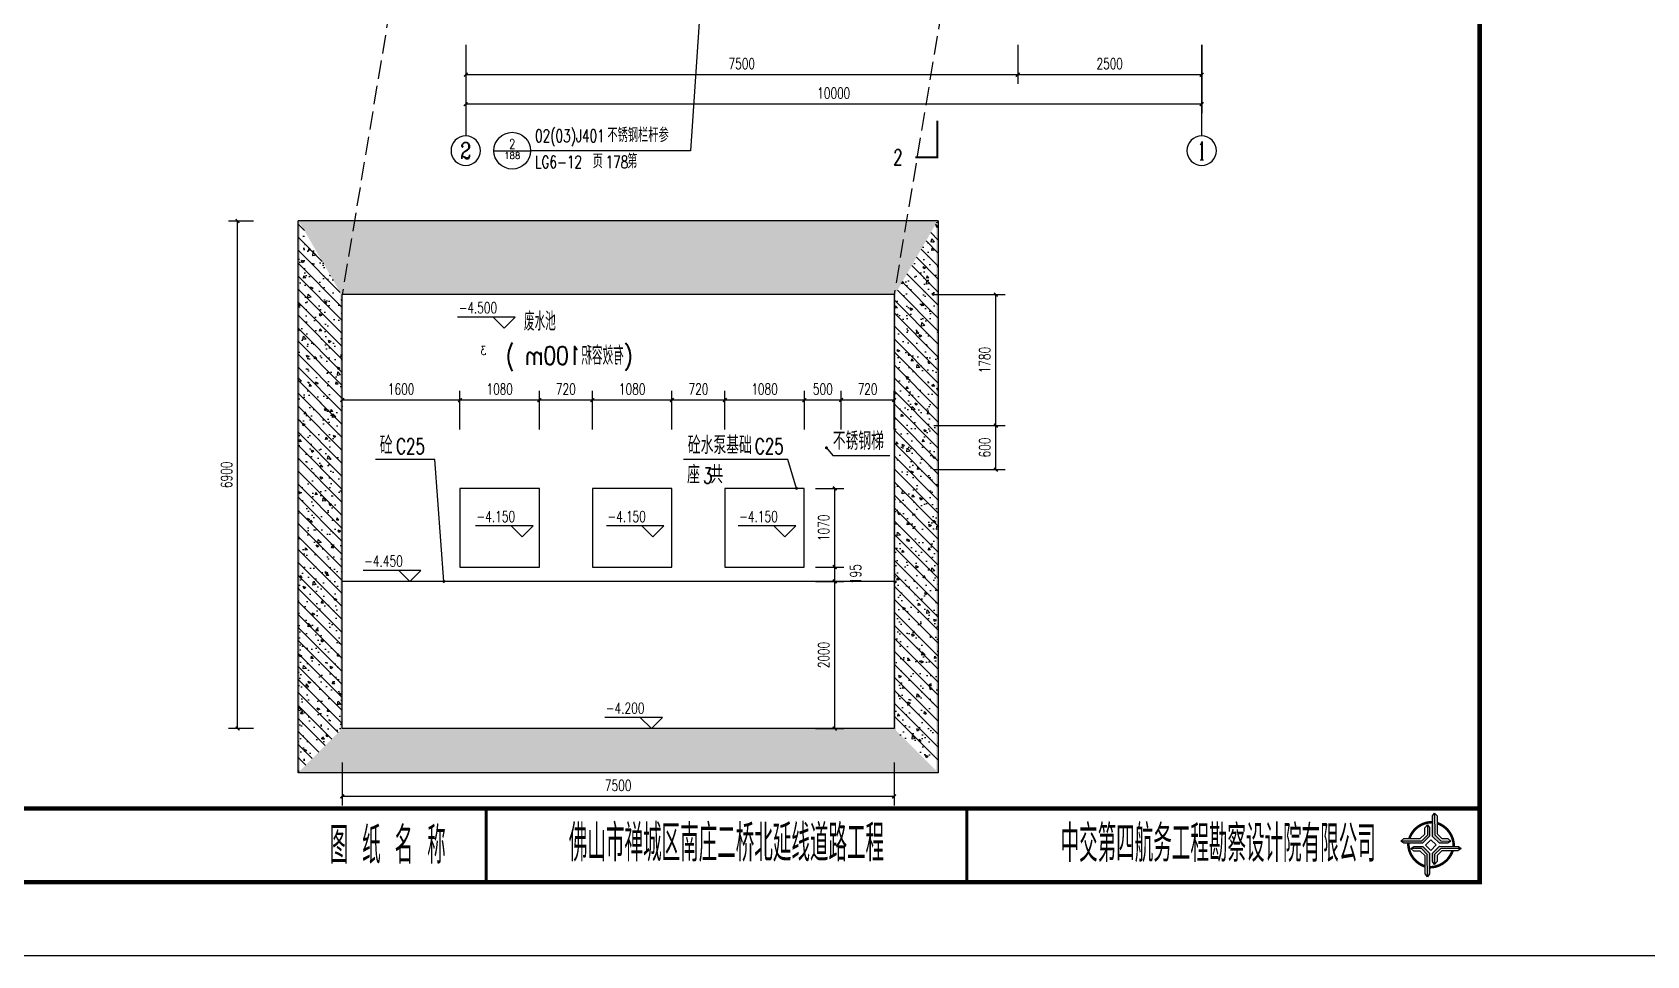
# Model space of a CAD drawing. Extents: x 45837 to 287007, y -98586 to 328021.
# Drawn here: x 73817 to 95754, y 265238 to 277792 of the extents above; entities that cross this region are included whole.
import ezdxf
from ezdxf.enums import TextEntityAlignment as Align

# ---------------------------------------------------------------- set-up
doc = ezdxf.new("R2010")
doc.units = 0
doc.header["$LTSCALE"] = 1000
doc.header["$MEASUREMENT"] = 0
doc.linetypes.add('DASH', pattern=[0.35, 0.25, -0.1])
for name, color, linetype in [('AXIS', 3, 'Continuous'), ('AXIS_TEXT', 7, 'Continuous'), ('DIM_ELEV', 3, 'Continuous'), ('DIM_IDEN', 3, 'Continuous'), ('DIM_LEAD', 3, 'Continuous'), ('DIM_SYMB', 3, 'Continuous'), ('HIDE_B', 7, 'Continuous'), ('PUB_DIM', 3, 'Continuous'), ('PUB_HATCH', 8, 'Continuous'), ('PUB_TEXT', 7, 'Continuous'), ('PUB_WALL', 9, 'Continuous'), ('WALL', 9, 'Continuous'), ('图框', 7, 'Continuous')]:
    doc.layers.add(name, color=color, linetype=linetype)
doc.styles.add('_TCH_AXIS', font='COMPLEX', dxfattribs={"bigfont": 'GBCBIG'})
doc.styles.add('_TCH_DIM', font='SIMPLEX', dxfattribs={"bigfont": 'GBCBIG'})
doc.styles.add('_TCH_LABEL', font='COMPLEX', dxfattribs={"bigfont": 'GBCBIG'})
doc.styles.add('COMPLEX', font='COMPLEX')
doc.styles.add('DIM_FONT', font='SIMPLEX', dxfattribs={"width": 0.7, "bigfont": 'GBCBIG'})
doc.styles.add('HZTXT', font='SIMPLEX.shx', dxfattribs={"width": 0.8, "bigfont": 'gbhzfs.shx'})
doc.styles.get("Standard").update_dxf_attribs({"font": 'gbenor.shx', "bigfont": 'gbcbig.shx'})
doc.dimstyles.new('DIMN50', dxfattribs={"dimscale": 0.5, "dimtxt": 300, "dimasz": 100, "dimexe": 250, "dimexo": 300, "dimgap": 150, "dimtad": 1, "dimdec": 0, "dimzin": 0, "dimdsep": 46, "dimtxsty": 'DIM_FONT', "dimblk": 'ARCHTICK', "dimcen": 0.09, "dimclrt": 7, "dimazin": 2, "dimtfac": 1, "dimtdec": 0, "dimtix": 1, "dimtmove": 2, "dimatfit": 3, "dimldrblk": 'ARCHTICK', "dimfxl": 0, "dimtolj": 1, "dimtzin": 0, "dimarcsym": 0})
pattern_1 = [(135, (74539.07, 0), (88.38835, 88.38835), []), (130, (74539.07, 0), (-358.6301, -31.3761), [37.5, -412.5]), (185, (74539.07, 0), (69.3757, 376.096), [30, -330]), (79.5486, (74509.2, -2.6), (-289.2547, 344.7198), [31.8701, -350.571]), (133.8158, (74539.07, 100), (-533.6205, -82.7595), [56.25, -618.75]), (83.3644, (74494.6, 93.1), (-467.3314, 487.059), [47.805, -525.8565]), (188.8158, (74539.1, 100), (-467.331, 487.0593), [45, -495]), (159, (74489.07, 75), (-298.4535, -201.3094), [37.5, -412.5]), (214, (74489.07, 75), (-121.6577, 362.575), [30, -330]), (108.5486, (74464.2, 58.22), (-420.1113, 161.2652), [31.8701, -350.571]), (142.5, (74539.07, 0), (-6.07993, 166.44693), [0, -326, 0, -335, 0, -331.25]), (172.5, (74539.07, 0), (-131.53477, 197.20586), [0, -191, 0, -318.5, 0, -126.25]), (212.5, (74650.57, 0), (-266.91122, -11.27744), [0, -125, 0, -390, 0, -517.5]), (222.5, (74700.57, 0), (-291.5931, 50.0525), [0, -162.5, 0, -259, 0, -367.5])]

# ---------------------------------------------------------------- blocks, each defined once
blk = doc.blocks.new('tb')
at = {"lineweight": -3}
h = blk.add_hatch(color=256, dxfattribs=at)
h.paths.add_polyline_path([(-1.23, -0.13), (-3.78, -0.14), (-4.14, -0.41), (-1.4, -0.44), (-0.56, -1.24), (-0.54, -2.62), (-0.27, -2.2), (-0.26, -1.06)])
h.paths.add_polyline_path([(0.13, -1.08), (0.14, -3.86), (0.41, -4.26), (0.44, -1.24), (1.25, -0.43), (2.66, -0.43), (2.26, -0.16), (1.07, -0.15)])
h.paths.add_polyline_path([(1.08, 0.3), (3.62, 0.3), (4.02, 0.56), (1.25, 0.57), (0.43, 1.39), (0.43, 2.8), (0.16, 2.41), (0.15, 1.24)])
h.paths.add_polyline_path([(-0.28, 1.21), (-0.28, 3.99), (-0.56, 4.39), (-0.57, 1.41), (-1.38, 0.6), (-2.74, 0.56), (-2.33, 0.3), (-1.2, 0.29)])
for p, q in [((-0.56, 4.39), (-0.57, 1.41)), ((0.43, 2.8), (0.43, 1.39)), ((-1.38, 0.6), (-2.74, 0.56)), ((-0.57, 1.41), (-1.38, 0.6)), ((0.43, 1.39), (1.25, 0.57)), ((1.25, 0.57), (4.02, 0.56)), ((-4.14, -0.41), (-1.4, -0.44)), ((-1.4, -0.44), (-0.56, -1.24)), ((-0.56, -1.24), (-0.54, -2.62)), ((0.41, -4.26), (0.44, -1.24)), ((0.44, -1.24), (1.25, -0.43)), ((1.25, -0.43), (2.66, -0.43))]:
    blk.add_line(p, q, dxfattribs=at)
at = {"lineweight": -3, "flags": 128}
for points in [[(-0.9, 3.99), (-0.9, 1.58), (-1.53, 0.91), (-2.34, 0.91), (-2.74, 0.56), (-2.33, 0.3), (-1.2, 0.29), (-0.28, 1.21), (-0.28, 3.99), (-0.56, 4.39)], [(3.62, 0.92), (1.43, 0.92), (0.77, 1.54), (0.77, 2.38), (0.43, 2.8), (0.16, 2.41), (0.15, 1.24), (1.08, 0.3), (3.62, 0.3), (4.02, 0.56)], [(-0.04, 0.77), (0.68, 0.04), (-0.04, -0.69), (-0.77, 0.05)], [(-3.73, -0.76), (-1.54, -0.76), (-0.89, -1.39), (-0.89, -2.21), (-0.54, -2.62), (-0.27, -2.2), (-0.26, -1.06), (-1.23, -0.13), (-3.78, -0.14), (-4.14, -0.41)], [(0.75, -3.85), (0.75, -1.43), (1.4, -0.78), (2.26, -0.78), (2.66, -0.43), (2.26, -0.16), (1.07, -0.15), (0.13, -1.08), (0.14, -3.86), (0.41, -4.26)]]:
    blk.add_lwpolyline(points, close=True, dxfattribs=at)
at = {"lineweight": -3, "const_width": 0.35, "flags": 128}
for points in [[(-0.9, 3.02, 0.324167), (-3.16, -0.14)], [(2.88, 0.92, 0.324403), (-0.24, 3.15)], [(0.75, -2.86, 0.325418), (3.02, 0.26)], [(-2.98, -0.76, 0.322976), (0.14, -2.98)]]:
    blk.add_lwpolyline(points, format="xyb", dxfattribs=at)
blk = doc.blocks.new('rtt')
at = {"layer": 'PUB_TEXT', "ltscale": 250, "style": 'HZTXT', "width": 0.8}
blk.add_text('(有效容积100m )', height=250, rotation=359.9997, dxfattribs=at).set_placement((60359, -61156))
at = {"layer": 'PUB_TEXT', "ltscale": 150, "style": 'HZTXT', "width": 0.8}
blk.add_text('3', height=120, rotation=359.9997, dxfattribs=at).set_placement((62343, -61023))
blk = doc.blocks.new('_ArchTick')
at = {"color": 0, "linetype": 'ByBlock', "const_width": 0.4}
blk.add_lwpolyline([(-0.5, -0.5), (0.5, 0.5)], dxfattribs=at)
blk = doc.blocks.new('*D199')
at = {"layer": 'Defpoints', "color": 0}
for p in [(16526, -62533), (16939, -62533), (16526, -63603)]:
    blk.add_point(p, dxfattribs=at)
at = {"layer": 'PUB_DIM', "color": 0, "lineweight": -2}
for p, q in [((16676, -62533), (17064, -62533)), ((16939, -63603), (16939, -62533)), ((16676, -63603), (17064, -63603))]:
    blk.add_line(p, q, dxfattribs=at)
at = {"layer": 'PUB_DIM', "color": 0, "lineweight": -2, "xscale": 50, "yscale": 50, "zscale": 50}
for p, rotation in [((16939, -62533), 90), ((16939, -63603), 270)]:
    blk.add_blockref('_ArchTick', p, dxfattribs=dict(at, rotation=rotation))
at = {"layer": 'PUB_DIM', "color": 7, "insert": (16789, -63068), "char_height": 150, "attachment_point": 5, "rotation": 90, "style": 'DIM_FONT'}
blk.add_mtext('\\A1;1070', dxfattribs=at)
blk = doc.blocks.new('*D200')
at = {"layer": 'Defpoints', "color": 0}
for p in [(16526, -63603), (16939, -63603), (16526, -63798)]:
    blk.add_point(p, dxfattribs=at)
at = {"layer": 'PUB_DIM', "color": 0, "lineweight": -2}
for p, q in [((16676, -63603), (17064, -63603)), ((16939, -63798), (16939, -63603)), ((16676, -63798), (17064, -63798))]:
    blk.add_line(p, q, dxfattribs=at)
at = {"layer": 'PUB_DIM', "color": 0, "lineweight": -2, "xscale": 50, "yscale": 50, "zscale": 50}
for p, rotation in [((16939, -63603), 90), ((16939, -63798), 270)]:
    blk.add_blockref('_ArchTick', p, dxfattribs=dict(at, rotation=rotation))
at = {"layer": 'PUB_DIM', "color": 7, "insert": (17223, -63700), "char_height": 150, "attachment_point": 5, "rotation": 90, "style": 'DIM_FONT'}
blk.add_mtext('\\A1;195', dxfattribs=at)
blk = doc.blocks.new('*D201')
at = {"layer": 'Defpoints', "color": 0}
for p in [(16526, -63798), (16939, -63798), (16526, -65798)]:
    blk.add_point(p, dxfattribs=at)
at = {"layer": 'PUB_DIM', "color": 0, "lineweight": -2}
for p, q in [((16676, -63798), (17064, -63798)), ((16939, -65798), (16939, -63798)), ((16676, -65798), (17064, -65798))]:
    blk.add_line(p, q, dxfattribs=at)
at = {"layer": 'PUB_DIM', "color": 0, "lineweight": -2, "xscale": 50, "yscale": 50, "zscale": 50}
for p, rotation in [((16939, -63798), 90), ((16939, -65798), 270)]:
    blk.add_blockref('_ArchTick', p, dxfattribs=dict(at, rotation=rotation))
at = {"layer": 'PUB_DIM', "color": 7, "insert": (16789, -64798), "char_height": 150, "attachment_point": 5, "rotation": 90, "style": 'DIM_FONT'}
blk.add_mtext('\\A1;2000', dxfattribs=at)
blk = doc.blocks.new('*D202')
at = {"layer": 'Defpoints', "color": 0}
for p in [(17026, -61333), (17026, -61881), (17746, -61881)]:
    blk.add_point(p, dxfattribs=at)
at = {"layer": 'PUB_DIM', "color": 0, "lineweight": -2}
for p, q in [((17026, -61731), (17026, -61208)), ((17746, -61333), (17026, -61333)), ((17746, -61731), (17746, -61208))]:
    blk.add_line(p, q, dxfattribs=at)
at = {"layer": 'PUB_DIM', "color": 0, "lineweight": -2, "xscale": 50, "yscale": 50, "zscale": 50, "rotation": 180}
blk.add_blockref('_ArchTick', (17026, -61333), dxfattribs=at)
at = {"layer": 'PUB_DIM', "color": 0, "lineweight": -2, "xscale": 50, "yscale": 50, "zscale": 50}
blk.add_blockref('_ArchTick', (17746, -61333), dxfattribs=at)
at = {"layer": 'PUB_DIM', "color": 7, "insert": (17386, -61183), "char_height": 150, "attachment_point": 5, "style": 'DIM_FONT'}
blk.add_mtext('\\A1;720', dxfattribs=at)
blk = doc.blocks.new('*D203')
at = {"layer": 'Defpoints', "color": 0}
for p in [(16526, -61333), (16526, -61881), (17026, -61881)]:
    blk.add_point(p, dxfattribs=at)
at = {"layer": 'PUB_DIM', "color": 0, "lineweight": -2}
for p, q in [((16526, -61731), (16526, -61208)), ((17026, -61333), (16526, -61333)), ((17026, -61731), (17026, -61208))]:
    blk.add_line(p, q, dxfattribs=at)
at = {"layer": 'PUB_DIM', "color": 0, "lineweight": -2, "xscale": 50, "yscale": 50, "zscale": 50, "rotation": 180}
blk.add_blockref('_ArchTick', (16526, -61333), dxfattribs=at)
at = {"layer": 'PUB_DIM', "color": 0, "lineweight": -2, "xscale": 50, "yscale": 50, "zscale": 50}
blk.add_blockref('_ArchTick', (17026, -61333), dxfattribs=at)
at = {"layer": 'PUB_DIM', "color": 7, "insert": (16776, -61183), "char_height": 150, "attachment_point": 5, "style": 'DIM_FONT'}
blk.add_mtext('\\A1;500', dxfattribs=at)
blk = doc.blocks.new('*D204')
at = {"layer": 'Defpoints', "color": 0}
for p in [(15446, -61333), (15446, -61881), (16526, -61881)]:
    blk.add_point(p, dxfattribs=at)
at = {"layer": 'PUB_DIM', "color": 0, "lineweight": -2}
for p, q in [((15446, -61731), (15446, -61208)), ((16526, -61333), (15446, -61333)), ((16526, -61731), (16526, -61208))]:
    blk.add_line(p, q, dxfattribs=at)
at = {"layer": 'PUB_DIM', "color": 0, "lineweight": -2, "xscale": 50, "yscale": 50, "zscale": 50, "rotation": 180}
blk.add_blockref('_ArchTick', (15446, -61333), dxfattribs=at)
at = {"layer": 'PUB_DIM', "color": 0, "lineweight": -2, "xscale": 50, "yscale": 50, "zscale": 50}
blk.add_blockref('_ArchTick', (16526, -61333), dxfattribs=at)
at = {"layer": 'PUB_DIM', "color": 7, "insert": (15986, -61183), "char_height": 150, "attachment_point": 5, "style": 'DIM_FONT'}
blk.add_mtext('\\A1;1080', dxfattribs=at)
blk = doc.blocks.new('*D205')
at = {"layer": 'Defpoints', "color": 0}
for p in [(14726, -61333), (14726, -61881), (15446, -61881)]:
    blk.add_point(p, dxfattribs=at)
at = {"layer": 'PUB_DIM', "color": 0, "lineweight": -2}
for p, q in [((14726, -61731), (14726, -61208)), ((15446, -61333), (14726, -61333)), ((15446, -61731), (15446, -61208))]:
    blk.add_line(p, q, dxfattribs=at)
at = {"layer": 'PUB_DIM', "color": 0, "lineweight": -2, "xscale": 50, "yscale": 50, "zscale": 50, "rotation": 180}
blk.add_blockref('_ArchTick', (14726, -61333), dxfattribs=at)
at = {"layer": 'PUB_DIM', "color": 0, "lineweight": -2, "xscale": 50, "yscale": 50, "zscale": 50}
blk.add_blockref('_ArchTick', (15446, -61333), dxfattribs=at)
at = {"layer": 'PUB_DIM', "color": 7, "insert": (15086, -61183), "char_height": 150, "attachment_point": 5, "style": 'DIM_FONT'}
blk.add_mtext('\\A1;720', dxfattribs=at)
blk = doc.blocks.new('*D206')
at = {"layer": 'Defpoints', "color": 0}
for p in [(13646, -61333), (13646, -61881), (14726, -61881)]:
    blk.add_point(p, dxfattribs=at)
at = {"layer": 'PUB_DIM', "color": 0, "lineweight": -2}
for p, q in [((13646, -61731), (13646, -61208)), ((14726, -61333), (13646, -61333)), ((14726, -61731), (14726, -61208))]:
    blk.add_line(p, q, dxfattribs=at)
at = {"layer": 'PUB_DIM', "color": 0, "lineweight": -2, "xscale": 50, "yscale": 50, "zscale": 50, "rotation": 180}
blk.add_blockref('_ArchTick', (13646, -61333), dxfattribs=at)
at = {"layer": 'PUB_DIM', "color": 0, "lineweight": -2, "xscale": 50, "yscale": 50, "zscale": 50}
blk.add_blockref('_ArchTick', (14726, -61333), dxfattribs=at)
at = {"layer": 'PUB_DIM', "color": 7, "insert": (14186, -61183), "char_height": 150, "attachment_point": 5, "style": 'DIM_FONT'}
blk.add_mtext('\\A1;1080', dxfattribs=at)
blk = doc.blocks.new('*D207')
at = {"layer": 'Defpoints', "color": 0}
for p in [(12926, -61333), (12926, -61881), (13646, -61881)]:
    blk.add_point(p, dxfattribs=at)
at = {"layer": 'PUB_DIM', "color": 0, "lineweight": -2}
for p, q in [((12926, -61731), (12926, -61208)), ((13646, -61333), (12926, -61333)), ((13646, -61731), (13646, -61208))]:
    blk.add_line(p, q, dxfattribs=at)
at = {"layer": 'PUB_DIM', "color": 0, "lineweight": -2, "xscale": 50, "yscale": 50, "zscale": 50, "rotation": 180}
blk.add_blockref('_ArchTick', (12926, -61333), dxfattribs=at)
at = {"layer": 'PUB_DIM', "color": 0, "lineweight": -2, "xscale": 50, "yscale": 50, "zscale": 50}
blk.add_blockref('_ArchTick', (13646, -61333), dxfattribs=at)
at = {"layer": 'PUB_DIM', "color": 7, "insert": (13286, -61183), "char_height": 150, "attachment_point": 5, "style": 'DIM_FONT'}
blk.add_mtext('\\A1;720', dxfattribs=at)
blk = doc.blocks.new('*D208')
at = {"layer": 'Defpoints', "color": 0}
for p in [(11846, -61333), (11846, -61881), (12926, -61881)]:
    blk.add_point(p, dxfattribs=at)
at = {"layer": 'PUB_DIM', "color": 0, "lineweight": -2}
for p, q in [((11846, -61731), (11846, -61208)), ((12926, -61333), (11846, -61333)), ((12926, -61731), (12926, -61208))]:
    blk.add_line(p, q, dxfattribs=at)
at = {"layer": 'PUB_DIM', "color": 0, "lineweight": -2, "xscale": 50, "yscale": 50, "zscale": 50, "rotation": 180}
blk.add_blockref('_ArchTick', (11846, -61333), dxfattribs=at)
at = {"layer": 'PUB_DIM', "color": 0, "lineweight": -2, "xscale": 50, "yscale": 50, "zscale": 50}
blk.add_blockref('_ArchTick', (12926, -61333), dxfattribs=at)
at = {"layer": 'PUB_DIM', "color": 7, "insert": (12386, -61183), "char_height": 150, "attachment_point": 5, "style": 'DIM_FONT'}
blk.add_mtext('\\A1;1080', dxfattribs=at)
blk = doc.blocks.new('*D209')
at = {"layer": 'Defpoints', "color": 0}
for p in [(10246, -61333), (10246, -61881), (11846, -61881)]:
    blk.add_point(p, dxfattribs=at)
at = {"layer": 'PUB_DIM', "color": 0, "lineweight": -2}
for p, q in [((10246, -61731), (10246, -61208)), ((11846, -61333), (10246, -61333)), ((11846, -61731), (11846, -61208))]:
    blk.add_line(p, q, dxfattribs=at)
at = {"layer": 'PUB_DIM', "color": 0, "lineweight": -2, "xscale": 50, "yscale": 50, "zscale": 50, "rotation": 180}
blk.add_blockref('_ArchTick', (10246, -61333), dxfattribs=at)
at = {"layer": 'PUB_DIM', "color": 0, "lineweight": -2, "xscale": 50, "yscale": 50, "zscale": 50}
blk.add_blockref('_ArchTick', (11846, -61333), dxfattribs=at)
at = {"layer": 'PUB_DIM', "color": 7, "insert": (11046, -61183), "char_height": 150, "attachment_point": 5, "style": 'DIM_FONT'}
blk.add_mtext('\\A1;1600', dxfattribs=at)
blk = doc.blocks.new('*D210')
at = {"layer": 'Defpoints', "color": 0}
for p in [(18137, -59898), (19128, -59898), (18137, -61678)]:
    blk.add_point(p, dxfattribs=at)
at = {"layer": 'PUB_DIM', "color": 0, "lineweight": -2}
for p, q in [((18287, -59898), (19253, -59898)), ((19128, -61678), (19128, -59898)), ((18287, -61678), (19253, -61678))]:
    blk.add_line(p, q, dxfattribs=at)
at = {"layer": 'PUB_DIM', "color": 0, "lineweight": -2, "xscale": 50, "yscale": 50, "zscale": 50}
for p, rotation in [((19128, -59898), 90), ((19128, -61678), 270)]:
    blk.add_blockref('_ArchTick', p, dxfattribs=dict(at, rotation=rotation))
at = {"layer": 'PUB_DIM', "color": 7, "insert": (18978, -60788), "char_height": 150, "attachment_point": 5, "rotation": 90, "style": 'DIM_FONT'}
blk.add_mtext('\\A1;1780', dxfattribs=at)
blk = doc.blocks.new('*D211')
at = {"layer": 'Defpoints', "color": 0}
for p in [(18137, -61678), (19128, -61678), (18137, -62278)]:
    blk.add_point(p, dxfattribs=at)
at = {"layer": 'PUB_DIM', "color": 0, "lineweight": -2}
for p, q in [((18287, -61678), (19253, -61678)), ((19128, -62278), (19128, -61678)), ((18287, -62278), (19253, -62278))]:
    blk.add_line(p, q, dxfattribs=at)
at = {"layer": 'PUB_DIM', "color": 0, "lineweight": -2, "xscale": 50, "yscale": 50, "zscale": 50}
for p, rotation in [((19128, -61678), 90), ((19128, -62278), 270)]:
    blk.add_blockref('_ArchTick', p, dxfattribs=dict(at, rotation=rotation))
at = {"layer": 'PUB_DIM', "color": 7, "insert": (18978, -61978), "char_height": 150, "attachment_point": 5, "rotation": 90, "style": 'DIM_FONT'}
blk.add_mtext('\\A1;600', dxfattribs=at)
blk = doc.blocks.new('*D178')
at = {"layer": 'Defpoints', "color": 0}
for p in [(10246, -66108), (17746, -66108), (10246, -66721)]:
    blk.add_point(p, dxfattribs=at)
at = {"layer": 'PUB_DIM', "color": 0, "lineweight": -2}
for p, q in [((10246, -66258), (10246, -66846)), ((17746, -66258), (17746, -66846)), ((17746, -66721), (10246, -66721))]:
    blk.add_line(p, q, dxfattribs=at)
at = {"layer": 'PUB_DIM', "color": 0, "lineweight": -2, "xscale": 50, "yscale": 50, "zscale": 50, "rotation": 180}
blk.add_blockref('_ArchTick', (10246, -66721), dxfattribs=at)
at = {"layer": 'PUB_DIM', "color": 0, "lineweight": -2, "xscale": 50, "yscale": 50, "zscale": 50}
blk.add_blockref('_ArchTick', (17746, -66721), dxfattribs=at)
at = {"layer": 'PUB_DIM', "color": 7, "insert": (13996, -66571), "char_height": 150, "attachment_point": 5, "style": 'DIM_FONT'}
blk.add_mtext('\\A1;7500', dxfattribs=at)
blk = doc.blocks.new('*D179')
at = {"layer": 'AXIS', "color": 0, "lineweight": -2}
for p, q in [((9042, -58898), (8700, -58898)), ((8825, -65798), (8825, -58898)), ((9042, -65798), (8700, -65798))]:
    blk.add_line(p, q, dxfattribs=at)
at = {"layer": 'Defpoints', "color": 0}
for p in [(8825, -58898), (9192, -58898), (9192, -65798)]:
    blk.add_point(p, dxfattribs=at)
at = {"layer": 'AXIS', "color": 0, "lineweight": -2, "xscale": 50, "yscale": 50, "zscale": 50}
for p, rotation in [((8825, -58898), 90), ((8825, -65798), 270)]:
    blk.add_blockref('_ArchTick', p, dxfattribs=dict(at, rotation=rotation))
at = {"layer": 'AXIS', "color": 7, "insert": (8675, -62348), "char_height": 150, "attachment_point": 5, "rotation": 90, "style": 'DIM_FONT'}
blk.add_mtext('\\A1;6900', dxfattribs=at)
blk = doc.blocks.new('*D188')
at = {"layer": 'AXIS', "color": 0, "lineweight": -2}
for p, q in [((11925, -56502), (11925, -57034)), ((19425, -56502), (19425, -57034)), ((19425, -56909), (11925, -56909))]:
    blk.add_line(p, q, dxfattribs=at)
at = {"layer": 'Defpoints', "color": 0}
for p in [(11925, -56352), (19425, -56352), (11925, -56909)]:
    blk.add_point(p, dxfattribs=at)
at = {"layer": 'AXIS', "color": 0, "lineweight": -2, "xscale": 50, "yscale": 50, "zscale": 50, "rotation": 180}
blk.add_blockref('_ArchTick', (11925, -56909), dxfattribs=at)
at = {"layer": 'AXIS', "color": 0, "lineweight": -2, "xscale": 50, "yscale": 50, "zscale": 50}
blk.add_blockref('_ArchTick', (19425, -56909), dxfattribs=at)
at = {"layer": 'AXIS', "color": 7, "insert": (15675, -56759), "char_height": 150, "attachment_point": 5, "style": 'DIM_FONT'}
blk.add_mtext('\\A1;7500', dxfattribs=at)
blk = doc.blocks.new('*D189')
at = {"layer": 'AXIS', "color": 0, "lineweight": -2}
for p, q in [((19425, -56502), (19425, -57034)), ((21925, -56502), (21925, -57034)), ((21925, -56909), (19425, -56909))]:
    blk.add_line(p, q, dxfattribs=at)
at = {"layer": 'Defpoints', "color": 0}
for p in [(19425, -56352), (21925, -56352), (19425, -56909)]:
    blk.add_point(p, dxfattribs=at)
at = {"layer": 'AXIS', "color": 0, "lineweight": -2, "xscale": 50, "yscale": 50, "zscale": 50, "rotation": 180}
blk.add_blockref('_ArchTick', (19425, -56909), dxfattribs=at)
at = {"layer": 'AXIS', "color": 0, "lineweight": -2, "xscale": 50, "yscale": 50, "zscale": 50}
blk.add_blockref('_ArchTick', (21925, -56909), dxfattribs=at)
at = {"layer": 'AXIS', "color": 7, "insert": (20675, -56759), "char_height": 150, "attachment_point": 5, "style": 'DIM_FONT'}
blk.add_mtext('\\A1;2500', dxfattribs=at)
blk = doc.blocks.new('*D190')
at = {"layer": 'AXIS', "color": 0, "lineweight": -2}
for p, q in [((11925, -56652), (11925, -57434)), ((21925, -56652), (21925, -57434)), ((21925, -57309), (11925, -57309))]:
    blk.add_line(p, q, dxfattribs=at)
at = {"layer": 'Defpoints', "color": 0}
for p in [(11925, -56502), (21925, -56502), (11925, -57309)]:
    blk.add_point(p, dxfattribs=at)
at = {"layer": 'AXIS', "color": 0, "lineweight": -2, "xscale": 50, "yscale": 50, "zscale": 50, "rotation": 180}
blk.add_blockref('_ArchTick', (11925, -57309), dxfattribs=at)
at = {"layer": 'AXIS', "color": 0, "lineweight": -2, "xscale": 50, "yscale": 50, "zscale": 50}
blk.add_blockref('_ArchTick', (21925, -57309), dxfattribs=at)
at = {"layer": 'AXIS', "color": 7, "insert": (16925, -57159), "char_height": 150, "attachment_point": 5, "style": 'DIM_FONT'}
blk.add_mtext('\\A1;10000', dxfattribs=at)
blk = doc.blocks.new('_AXISO')
blk.add_circle((0, 0), 0.5)
at = {"layer": 'AXIS_TEXT', "style": 'COMPLEX', "width": 1.041667}
blk.add_attdef('A', text='', height=0.56, dxfattribs=at).set_placement((-0.25, -0.28), (0.25, -0.28), align=Align.FIT)
blk = doc.blocks.new('334')
at = {"layer": 'PUB_HATCH'}
h = blk.add_hatch(dxfattribs=at)
h.set_pattern_fill('钢筋混凝土', color=256, scale=50, style=0)
h.set_pattern_definition(pattern_1)
h.paths.add_polyline_path([(10246, -65797.6), (9646, -66397.6), (9646, -58897.6), (9671, -58922.6), (10221, -59872.6), (10246, -59897.6)])
h = blk.add_hatch(dxfattribs=at)
h.set_pattern_fill('钢筋混凝土', color=256, scale=50, style=0)
h.set_pattern_definition(pattern_1)
h.paths.add_polyline_path([(18320.9, -58922.6), (17770.9, -59872.6), (17745.9, -59897.6), (10246, -59897.6), (10221, -59872.6), (9671, -58922.6), (9646, -58897.6), (18345.9, -58897.6)])
h = blk.add_hatch(dxfattribs=at)
h.set_pattern_fill('钢筋混凝土', color=256, scale=50, style=0)
h.set_pattern_definition(pattern_1)
h.paths.add_polyline_path([(17770.9, -59872.6), (18320.9, -58922.6), (18345.9, -58897.6), (18345.9, -66397.6), (17745.9, -65797.6), (17745.9, -59897.6)])
h = blk.add_hatch(dxfattribs=at)
h.set_pattern_fill('钢筋混凝土', color=256, scale=50, style=0)
h.set_pattern_definition(pattern_1)
h.paths.add_polyline_path([(17745.9, -65797.6), (18345.9, -66397.6), (9646, -66397.6), (10246, -65797.6)])
at = {"layer": 'PUB_WALL'}
for points in [[(9646, -66397.6), (9646, -58897.6), (9671, -58922.6), (9671, -66372.6)], [(18345.9, -58897.6), (9646, -58897.6), (9671, -58922.6), (18320.9, -58922.6)], [(18345.9, -58897.6), (18345.9, -66397.6), (18320.9, -66372.6), (18320.9, -58922.6)], [(10246, -65797.6), (10246, -59897.6), (10221, -59872.6), (10221, -65822.6)], [(17745.9, -59897.6), (10246, -59897.6), (10221, -59872.6), (17770.9, -59872.6)], [(17745.9, -59897.6), (17745.9, -65797.6), (17770.9, -65822.6), (17770.9, -59872.6)], [(17745.9, -65797.6), (10246, -65797.6), (10221, -65822.6), (17770.9, -65822.6)], [(18345.9, -66397.6), (9646, -66397.6), (9671, -66372.6), (18320.9, -66372.6)]]:
    blk.add_hatch(color=256, dxfattribs=at).paths.add_polyline_path(points)
at = {"linetype": 'DASH'}
for p, q in [((11924.5, -49812.2), (10246, -59897.6)), ((19424.5, -49827.2), (17745.9, -59897.6))]:
    blk.add_line(p, q, dxfattribs=at)
blk.add_line((17745.9, -63797.6), (10246, -63797.6))
for points in [[(12925.5, -62532.6), (11845.5, -62532.6), (11845.5, -63602.6), (12925.5, -63602.6)], [(14725.5, -62532.6), (13645.5, -62532.6), (13645.5, -63602.6), (14725.5, -63602.6)], [(16525.5, -62532.6), (15445.5, -62532.6), (15445.5, -63602.6), (16525.5, -63602.6)]]:
    blk.add_lwpolyline(points, close=True)
at = {"layer": 'AXIS'}
for p, q in [((11924.5, -56502.2), (11924.5, -57741.8)), ((21924.5, -56502.2), (21924.5, -57741.8))]:
    blk.add_line(p, q, dxfattribs=at)
at = {"layer": 'DIM_ELEV'}
for p, q in [((12597.4, -60204.1), (11814.9, -60204.1)), ((12447.4, -60354.1), (12297.4, -60204.1)), ((12447.4, -60354.1), (12597.4, -60204.1)), ((12840.4, -63042.3), (12057.9, -63042.3)), ((12690.4, -63192.3), (12540.4, -63042.3)), ((12690.4, -63192.3), (12840.4, -63042.3)), ((14618.4, -63042.3), (13835.9, -63042.3)), ((14468.4, -63192.3), (14318.4, -63042.3)), ((14468.4, -63192.3), (14618.4, -63042.3)), ((16409.8, -63042.3), (15627.3, -63042.3)), ((16259.8, -63192.3), (16109.8, -63042.3)), ((16259.8, -63192.3), (16409.8, -63042.3)), ((11313.7, -63647.6), (10531.2, -63647.6)), ((11163.7, -63797.6), (11013.7, -63647.6)), ((11163.7, -63797.6), (11313.7, -63647.6)), ((14597, -65647.6), (13814.5, -65647.6)), ((14447, -65797.6), (14297, -65647.6)), ((14447, -65797.6), (14597, -65647.6))]:
    blk.add_line(p, q, dxfattribs=at)
at = {"layer": 'DIM_IDEN'}
for p, q in [((15304.8, -53102.8), (14980.9, -57942)), ((12306.9, -57942), (12806.9, -57942)), ((14980.9, -57942), (12806.9, -57942))]:
    blk.add_line(p, q, dxfattribs=at)
blk.add_circle((12556.9, -57942), 250, dxfattribs=at)
at = {"layer": 'DIM_LEAD'}
for p, q in [((16825.9, -61980.8), (16913.5, -62084)), ((11506.6, -62141), (10697.8, -62141)), ((11626.9, -63797.6), (11506.6, -62141)), ((11626.9, -63797.6), (11506.6, -62141)), ((16299.9, -62141), (14884.4, -62141)), ((16420.3, -62532.6), (16299.9, -62141)), ((16420.3, -62532.6), (16299.9, -62141)), ((16913.5, -62084), (17686.7, -62084))]:
    blk.add_line(p, q, dxfattribs=at)
at = {"layer": 'DIM_LEAD', "const_width": 20}
for points in [[(16819.5, -61973.1, -1), (16832.4, -61988.4, -1)], [(16423.2, -62542.2, -1), (16417.3, -62523, -1)], [(16423.2, -62542.2, -1), (16417.3, -62523, -1)], [(11627.6, -63807.6, -1), (11626.2, -63787.6, -1)], [(11627.6, -63807.6, -1), (11626.2, -63787.6, -1)]]:
    blk.add_lwpolyline(points, format="xyb", close=True, dxfattribs=at)
at = {"layer": 'DIM_SYMB', "const_width": 25}
blk.add_lwpolyline([(18332.8, -57532), (18332.8, -58032), (18032.8, -58032)], dxfattribs=at)
at = {"layer": 'DIM_SYMB'}
blk.add_lwpolyline([(14234.6, -64948.9, 0, 0, 0), (14234.6, -64518.3, 40, 0, 0), (14234.6, -64368.3, 0, 0, 0)], format="xyseb", dxfattribs=at)
at = {"layer": 'HIDE_B', "flags": 128}
blk.add_lwpolyline([(25702.1, -66886.1), (25702.1, -66886.1), (25702.1, -66886.1), (25702.1, -40186.1), (25702.1, -40186.1), (25702.1, -40186.1), (-12297.9, -40186.1), (-12297.9, -40186.1), (-12297.9, -40186.1), (-12297.9, -40186.1), (-12297.9, -40186.1), (-12297.9, -40186.1), (-12297.9, -66886.1), (-12297.9, -66886.1), (25702.1, -66886.1)], close=True, dxfattribs=at)
at = {"layer": 'WALL'}
for p, q in [((9646, -66397.6), (9646, -58897.6)), ((18345.9, -58897.6), (9646, -58897.6)), ((18345.9, -58897.6), (18345.9, -66397.6)), ((10246, -65797.6), (10246, -59897.6)), ((17745.9, -59897.6), (10246, -59897.6)), ((17745.9, -59897.6), (17745.9, -65797.6)), ((17745.9, -65797.6), (10246, -65797.6)), ((18345.9, -66397.6), (9646, -66397.6))]:
    blk.add_line(p, q, dxfattribs=at)
at = {"layer": 'WALL', "color": 0}
blk.add_line((28702.1, -68886.1), (-13347.9, -68886.1), dxfattribs=at)
at = {"layer": '图框', "linetype": 'Continuous', "const_width": 60}
for points in [[(-12297.9, -40186.1), (25702.1, -40186.1), (25702.1, -67886.1), (-12297.9, -67886.1), (-12297.9, -40186.1)], [(25702.1, -66886.1), (-12297.9, -66886.1)]]:
    blk.add_lwpolyline(points, dxfattribs=at)
at = {"layer": '图框', "const_width": 40}
for points in [[(12202.1, -67886.1), (12202.1, -66886.1)], [(18733.2, -66886.1), (18733.2, -67886.1)]]:
    blk.add_lwpolyline(points, dxfattribs=at)
at = {"layer": '图框', "linetype": 'Continuous'}
blk.add_lwpolyline([(28702.1, -68886.1), (-13347.9, -68886.1)], dxfattribs=at)
at = {"xscale": -1}
blk.add_blockref('rtt', (74550.6, 304.1), dxfattribs=at)
at = {"lineweight": -3, "xscale": -100, "yscale": 100, "zscale": 100}
blk.add_blockref('tb', (25034.7, -67385.5), dxfattribs=at)
at = {"layer": 'AXIS'}
ref = blk.add_blockref('_AXISO', (11924.5, -57941.8), dxfattribs=dict(at, xscale=-400, yscale=400, zscale=400))
ref.add_attrib('A', '2', dxfattribs={"layer": 'AXIS_TEXT', "height": 219.2, "style": '_TCH_AXIS'}).set_placement((11851.5, -58051.4), (11997.6, -58051.4), align=Align.FIT)
ref = blk.add_blockref('_AXISO', (21924.5, -57941.8), dxfattribs=dict(at, xscale=-400, yscale=400, zscale=400))
ref.add_attrib('A', '1', dxfattribs={"layer": 'AXIS_TEXT', "height": 249.8, "style": '_TCH_AXIS'}).set_placement((21871, -58066.7), (21978.1, -58066.7), align=Align.FIT)
at = {"layer": 'PUB_TEXT', "width": 0.705882}
for s, height, style, p in [('02(03)J401', 170, '_TCH_LABEL', (12866.9, -57825.3)), ('LG6-12', 170, '_TCH_LABEL', (12866.9, -58180.7)), ('178', 170, '_TCH_LABEL', (13824.5, -58180.7)), ('2', 212.5, '_TCH_LABEL', (17732.8, -58138.2)), ('-4.500', 148.75, '_TCH_DIM', (11829.9, -60151.6)), ('C25', 212.5, '_TCH_DIM', (10977.9, -62066)), ('C25', 212.5, '_TCH_DIM', (15853.3, -62066)), ('3', 212.5, '_TCH_DIM', (15148.5, -62466)), ('-4.150', 148.75, '_TCH_DIM', (12072.9, -62989.8)), ('-4.150', 148.75, '_TCH_DIM', (13850.9, -62989.8)), ('-4.150', 148.75, '_TCH_DIM', (15642.3, -62989.8)), ('-4.450', 148.75, '_TCH_DIM', (10546.2, -63595.1)), ('-4.200', 148.75, '_TCH_DIM', (13829.5, -65595.1))]:
    blk.add_text(s, height=height, dxfattribs=dict(at, style=style)).set_placement(p)
at = {"layer": 'PUB_TEXT'}
for s, height, style, p in [('不锈钢栏杆参', 192.91, '_TCH_LABEL', (13849.8, -57825.3)), ('页', 192.9, '_TCH_LABEL', (13649.8, -58180.7)), ('第', 192.9, '_TCH_LABEL', (14119.4, -58180.7)), ('砼', 241.1, '_TCH_DIM', (10756.8, -62066)), ('砼水泵基础', 241.13, '_TCH_DIM', (14943.4, -62066)), ('不锈钢梯', 241.13, '_TCH_DIM', (16912.3, -62009)), ('座', 241.1, '_TCH_DIM', (14932.8, -62466)), ('共', 241.1, '_TCH_DIM', (15248.5, -62466))]:
    blk.add_text(s, height=height, dxfattribs=dict(at, style=style)).set_placement(p)
at = {"layer": 'PUB_TEXT', "style": '_TCH_LABEL'}
for s, height, p, p2 in [('2', 130.5, (12513.4, -57915.9), (12600.4, -57915.9)), ('188', 93.55, (12447.8, -58054.2), (12666, -58054.2))]:
    blk.add_text(s, height=height, dxfattribs=at).set_placement(p, p2, align=Align.FIT)
at = {"layer": 'PUB_TEXT', "ltscale": 250, "style": 'HZTXT', "width": 0.8}
blk.add_text('废水池', height=250, rotation=0.00033, dxfattribs=at).set_placement((12716.1, -60387.7))
at = {"layer": '图框', "width": 0.7}
for s, p in [('佛山市禅城区南庄二桥北延线道路工程', (15467.7, -67354.6)), ('中交第四航务工程勘察设计院有限公司', (22149.2, -67361.2))]:
    blk.add_text(s, height=500, dxfattribs=at).set_placement(p, align=Align.MIDDLE_CENTER)
for tag, p in [('变电所及发电机房平面图、立面图', (188340.2, -37686.1)), ('泵房平面图、立面图、1-1剖面图', (10864.5, -67386.1))]:
    blk.add_attdef(tag, text='', height=500, dxfattribs=at).set_placement(p, align=Align.MIDDLE_CENTER)
at = {"layer": 'AXIS'}
for p1, p2, distance, picture, middle in [((19424.5, -56352.2), (11924.5, -56352.2), 556.7, '*D188', (15674.5, -56759)), ((21924.5, -56352.2), (19424.5, -56352.2), 556.7, '*D189', (20674.5, -56759)), ((21924.5, -56502.2), (11924.5, -56502.2), 806.7, '*D190', (16924.5, -57159)), ((9192, -65797.6), (9192, -58897.6), 366.9, '*D179', (8675, -62347.6))]:
    dim = blk.add_aligned_dim(p1=p1, p2=p2, distance=distance, dimstyle='DIMN50', dxfattribs=at)
    dim.commit()
    dim.dimension.update_dxf_attribs({"geometry": picture, "text_midpoint": middle})
at = {"layer": 'PUB_DIM'}
for p1, p2, distance, picture, middle in [((18136.7, -61677.8), (18136.7, -59897.6), -991.7, '*D210', (18978.4, -60787.7)), ((11845.5489, -61880.6184), (10246.0268, -61880.6184), -548.0223, '*D209', (11045.7878, -61182.5961)), ((12925.5, -61880.6), (11845.5, -61880.6), -548, '*D208', (12385.5, -61182.6)), ((13645.5, -61880.6), (12925.5, -61880.6), -548, '*D207', (13285.5, -61182.6)), ((14725.5, -61880.6), (13645.5, -61880.6), -548, '*D206', (14185.5, -61182.6)), ((15445.5, -61880.6), (14725.5, -61880.6), -548, '*D205', (15085.5, -61182.6)), ((16525.5, -61880.6), (15445.5, -61880.6), -548, '*D204', (15985.5, -61182.6)), ((17025.9, -61880.6), (16525.5, -61880.6), -548, '*D203', (16775.7, -61182.6)), ((17745.9, -61880.6), (17025.9, -61880.6), -548, '*D202', (17385.9, -61182.6)), ((18136.7, -62277.8), (18136.7, -61677.8), -991.7, '*D211', (18978.4, -61977.8)), ((16525.5, -63602.6), (16525.5, -62532.6), -413.9, '*D199', (16789.5, -63067.6)), ((16525.5, -65797.6), (16525.5, -63797.6), -413.9, '*D201', (16789.5, -64797.6)), ((17745.9, -66108.3), (10246, -66108.3), 612.4, '*D178', (13996, -66570.7))]:
    dim = blk.add_aligned_dim(p1=p1, p2=p2, distance=distance, dimstyle='DIMN50', dxfattribs=at)
    dim.commit()
    dim.dimension.update_dxf_attribs({"geometry": picture, "text_midpoint": middle})
dim = blk.add_linear_dim(base=(16939.5, -63602.6), p1=(16525.5, -63797.6), p2=(16525.5, -63602.6), angle=90, dimstyle='DIMN50', dxfattribs=at)
dim.commit()
dim.dimension.update_dxf_attribs({"geometry": '*D200', "text_midpoint": (17223.2, -63700.1), "dimtype": 129})

msp = doc.modelspace()

# ---------------------------------------------------------------- block references
ref = msp.add_blockref('334', (67781.7, 334123.7))
ref.add_attrib('泵房平面图、立面图、1-1剖面图', '图 纸 名 称', dxfattribs={"layer": '图框', "height": 500, "width": 0.7}).set_placement((78646.2, 266737.7), align=Align.MIDDLE_CENTER)

doc.saveas('drawing.dxf')
